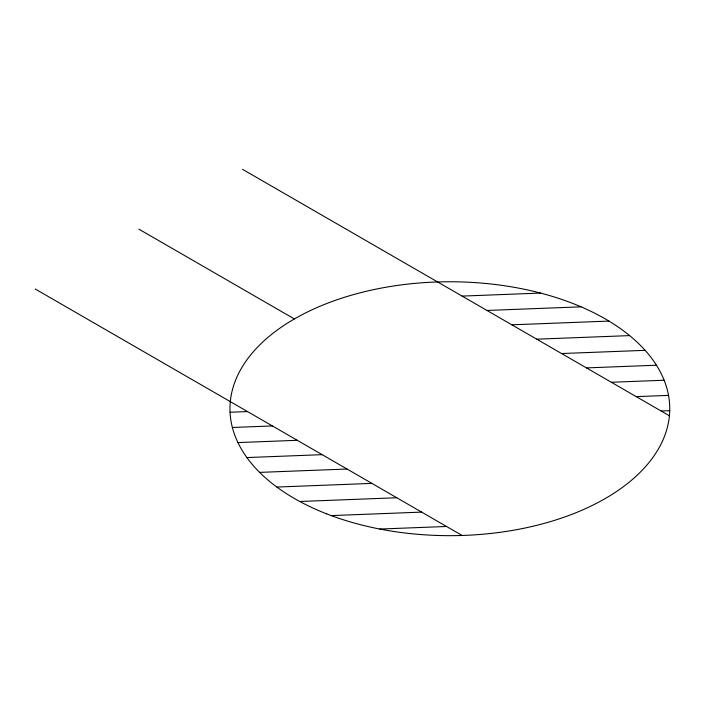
<?xml version="1.0" encoding="UTF-8"?>
<svg xmlns="http://www.w3.org/2000/svg" width="705" height="705" viewBox="0 0 705 705"><rect width="100%" height="100%" fill="white"/><g stroke="black" fill="none" stroke-linecap="round" stroke-linejoin="round"><path stroke-width="1.06" d="M462.101 296.091L540.585 293.068M486.979 310.456L581.052 306.834M511.856 324.82L608.961 321.083M536.734 339.175L629.627 335.606M561.612 353.54L645.119 350.332M586.49 367.904L656.434 365.216M611.367 382.269L664.145 380.233M230.068 412.249L247.517 411.579M636.236 396.633L668.534 395.39M232.403 427.477L272.394 425.943M661.114 410.989L669.724 410.662M237.955 442.581L297.272 440.299M246.909 457.563L322.15 454.663M259.643 472.385L347.027 469.028M276.836 487.049L371.905 483.392M299.766 501.484L396.783 497.756M331.218 515.593L421.661 512.112M379.801 529.041L446.538 526.476M242.555 169.341L669.406 415.783M138.903 229.178L294.382 318.951M35.25 289.024L462.101 535.465M326.618 513.848A219.881 126.944 0 0 0 669.186 417.774A219.881 126.944 0 0 0 353.787 294.523A219.881 126.944 0 0 0 326.618 513.848"/></g></svg>
